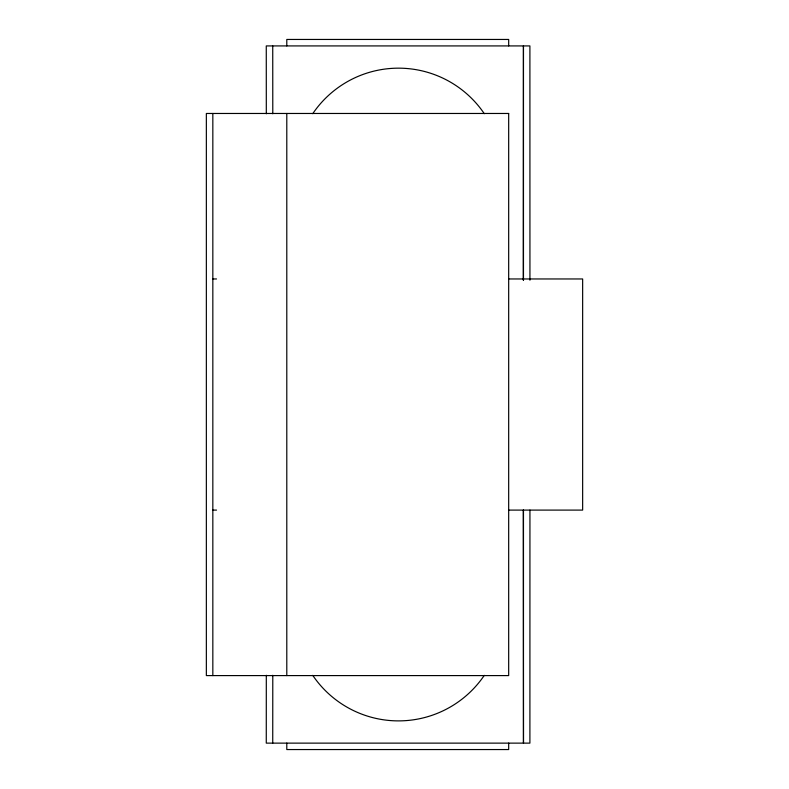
<?xml version="1.0" encoding="UTF-8"?>
<svg xmlns="http://www.w3.org/2000/svg" width="789" height="789" viewBox="0 0 789 789"><rect width="100%" height="100%" fill="white"/><g stroke="black" fill="none" stroke-linecap="round" stroke-linejoin="round"><path stroke-width="1.18" d="M523.314 280.194L523.423 45.92M272.738 743.13L272.787 675.276M266.307 113.774L266.268 45.92L529.902 45.92L529.942 280.194M212.833 278.961L216.531 278.961M508.678 278.961L582.647 278.961L582.647 510.098L508.678 510.098M212.833 510.098L216.531 510.098M272.738 45.92L272.787 113.774M523.314 510.098L523.472 743.08L523.472 510.098M529.942 510.098L529.902 743.13L266.268 743.13L266.307 675.276M523.472 45.979L523.472 280.194M508.678 45.92L508.678 39.45L286.792 39.45L286.792 45.92M508.678 743.08L508.678 749.55L286.792 749.55L286.792 743.08M286.792 113.468L286.792 675.591M212.833 113.468L212.833 675.591M312.75 113.695A103.546 103.546 0 0 1 484.288 113.695M484.288 675.354A103.546 103.546 0 0 1 312.75 675.354M508.678 113.468L206.353 113.468L206.353 675.591L508.678 675.591L508.678 113.468"/></g></svg>
